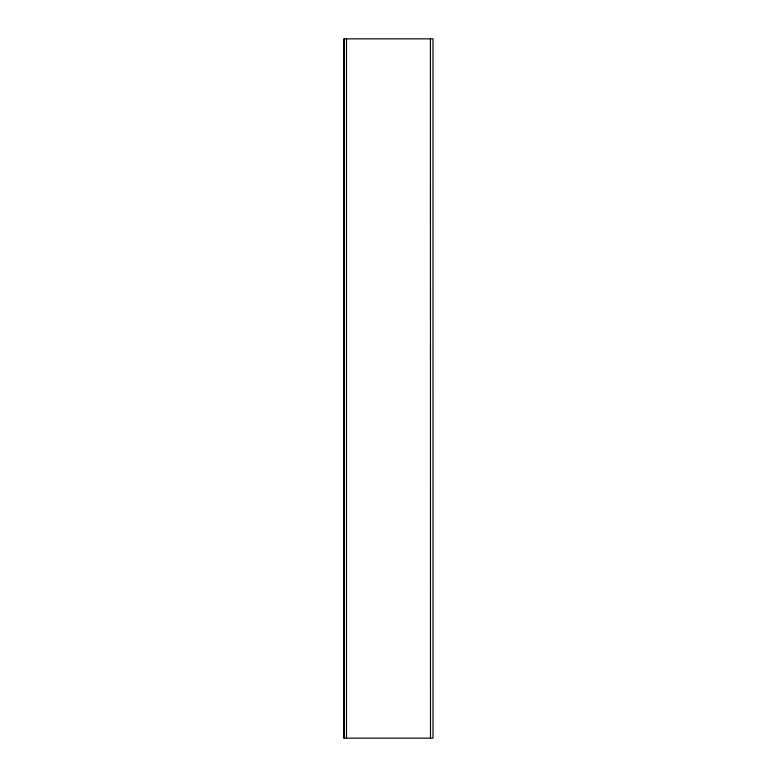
<?xml version="1.0" encoding="UTF-8"?>
<svg xmlns="http://www.w3.org/2000/svg" width="777" height="777" viewBox="0 0 777 777"><rect width="100%" height="100%" fill="white"/><g stroke="black" fill="none" stroke-linecap="round" stroke-linejoin="round"><path stroke-width="1.17" d="M343.988 738.15L343.997 38.85L433.003 38.85L433.012 738.15L343.988 738.15L343.988 38.85M430.429 38.85L430.487 738.15M346.513 38.85L346.513 738.15"/></g></svg>
